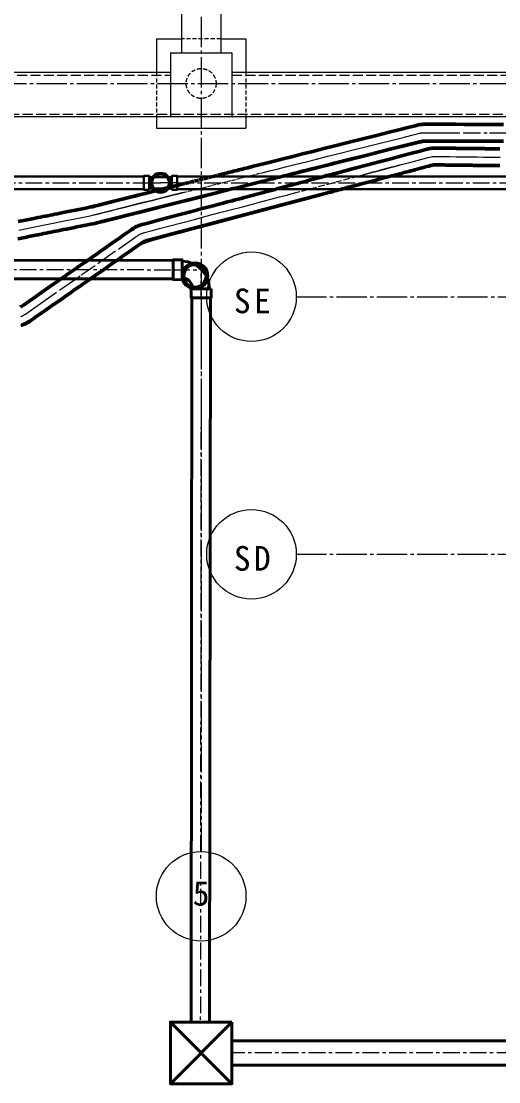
# Model space of a CAD drawing. Units: millimetres at full size. Extents: x -12803 to 120774, y -9413 to 101127.
# Drawn here: x 20602 to 24869, y 5130 to 14603 of the extents above; entities that cross this region are included whole.
import ezdxf
from ezdxf.enums import TextEntityAlignment as Align

# ---------------------------------------------------------------- set-up
doc = ezdxf.new("R2010")
doc.units = ezdxf.units.MM
doc.header["$LTSCALE"] = 30
for name, pattern in [('CHAIN1', [8, 5, -1, 1, -1]), ('CHAIN2', [12, 9, -1, 1, -1]), ('DASHED1', [1.8, 1.2, -0.6]), ('DASHED3', [4, 3, -1])]:
    doc.linetypes.add(name, pattern=pattern)
for name, color, linetype, lineweight in [('0-1_1-2', 7, 'Continuous', 15), ('0-9_1-1', 7, 'CHAIN2', 15), ('0-F_1-16', 7, 'Continuous', 15), ('9-B_ダクト－ＥＡ・丸ダクト：排気', 134, 'Continuous', 50), ('9-C_配管－排水１：塩ビ製小口径マス（ＶＰ）', 2, 'Continuous', 30), ('9-D_無題14', 5, 'Continuous', 40)]:
    doc.layers.add(name, color=color, linetype=linetype, lineweight=lineweight)
doc.styles.add('ＭＳ ゴシック', font='')
doc.styles.get('ＭＳ ゴシック').set_extended_font_data('MS Gothic')

msp = doc.modelspace()

# ---------------------------------------------------------------- linework, layer by layer
at = {"layer": '0-1_1-2'}
for p, q in [((22035, 18321.26), (22035, 14321.26)), ((22385, 18321.26), (22385, 14321.26)), ((21810, 14446.26), (21810, 14146.26)), ((21810, 14446.26), (22035, 14446.26)), ((22385, 14446.26), (22610, 14446.26)), ((22610, 14446.26), (22610, 14146.26)), ((21935, 14321.26), (22485, 14321.26)), ((21935, 14321.26), (21935, 13751.26)), ((22485, 14321.26), (22485, 13751.26)), ((21810, 13751.26), (21810, 13646.26)), ((22610, 13751.26), (22610, 13646.26)), ((21810, 13646.26), (22610, 13646.26))]:
    msp.add_line(p, q, dxfattribs=at)
at = {"layer": '0-1_1-2', "linetype": 'DASHED1'}
for p, q in [((22385, 14446.26), (22035, 14446.26)), ((21810, 14146.26), (21810, 13751.26)), ((22610, 14146.26), (22610, 13751.26))]:
    msp.add_line(p, q, dxfattribs=at)
at = {"layer": '0-1_1-2'}
msp.add_lwpolyline([(-2085, 26941.26), (-2085, 13751.26), (35105, 13751.26)], dxfattribs=at)
at = {"layer": '0-1_1-2', "linetype": 'DASHED3'}
msp.add_lwpolyline([(-2065, 26921.26), (-2065, 13771.26), (35085, 13771.26)], dxfattribs=at)
at = {"layer": '0-1_1-2', "linetype": 'DASHED1'}
msp.add_circle((22210, 14046.26), 133.7, dxfattribs=at)
at = {"layer": '0-9_1-1'}
for p, q in [((22210, 31201.26), (22210, 7187.12)), ((-5540, 14046.26), (39710, 14046.26)), ((23060, 12141.26), (39710, 12141.26)), ((23060, 9841.26), (39710, 9841.26))]:
    msp.add_line(p, q, dxfattribs=at)
at = {"layer": '0-9_1-1', "linetype": 'Continuous'}
for centre in [(22660, 12141.26), (22660, 9841.26), (22210, 6787.12)]:
    msp.add_circle(centre, 400, dxfattribs=at)
at = {"layer": '0-F_1-16'}
for p, q in [((16485, 14146.26), (21935, 14146.26)), ((22485, 14146.26), (27935, 14146.26))]:
    msp.add_line(p, q, dxfattribs=at)
at = {"layer": '0-F_1-16', "linetype": 'DASHED3'}
for p, q in [((16485, 14121.26), (21935, 14121.26)), ((22485, 14121.26), (27935, 14121.26))]:
    msp.add_line(p, q, dxfattribs=at)
at = {"layer": '9-B_ダクト－ＥＡ・丸ダクト：排気'}
for points in [[(22435.23, 13246.21), (22451.18, 13250.21), (22467.12, 13254.21), (22483.08, 13258.22), (22499.05, 13262.22), (22515.04, 13266.23), (22531.05, 13270.25), (22547.1, 13274.27), (22563.17, 13278.31), (22579.28, 13282.35), (22595.4, 13286.39), (22611.52, 13290.43), (22627.6, 13294.47), (22643.62, 13298.49), (22659.57, 13302.49), (22675.4, 13306.46), (22691.11, 13310.4), (22777.62, 13332.1), (22861.27, 13353.08), (22944.07, 13373.86), (23028.05, 13394.92), (23115.22, 13416.79), (23207.6, 13439.96), (23307.21, 13464.95), (23416.06, 13492.25), (23533.64, 13521.73), (23656.01, 13552.42), (23776.94, 13582.75), (23890.16, 13611.15), (23989.44, 13636.05), (24068.5, 13655.88), (24121.11, 13669.09), (24141.01, 13674.09), (24141.01, 13674.09), (24141.01, 13674.09), (24141.01, 13674.09), (24141.02, 13674.09), (24141.02, 13674.09), (24141.02, 13674.09), (24141.02, 13674.09)], [(24141.02, 13674.09), (24141.02, 13674.09), (24141.04, 13674.1), (24141.04, 13674.1), (24141.03, 13674.1), (24141.09, 13674.11), (24142.13, 13674.36), (24144.08, 13674.83), (24146.51, 13675.4), (24148.99, 13675.97), (24150.2, 13676.23), (24151.31, 13676.47), (24152.35, 13676.69), (24153.33, 13676.89), (24154.27, 13677.07), (24155.19, 13677.25), (24156.1, 13677.42), (24157.03, 13677.59), (24157.98, 13677.76), (24158.96, 13677.94), (24159.96, 13678.11), (24160.97, 13678.29), (24162, 13678.46), (24163.04, 13678.63), (24164.07, 13678.8), (24165.11, 13678.96), (24166.14, 13679.12), (24167.16, 13679.27), (24168.18, 13679.42), (24169.2, 13679.56), (24170.21, 13679.7), (24171.22, 13679.83), (24172.23, 13679.96), (24173.23, 13680.09), (24174.24, 13680.21), (24175.25, 13680.33), (24176.26, 13680.44), (24177.28, 13680.55), (24178.3, 13680.66), (24179.32, 13680.77)], [(24179.32, 13680.77), (24180.35, 13680.86), (24181.39, 13680.96), (24182.43, 13681.05), (24183.48, 13681.14), (24184.53, 13681.22), (24185.57, 13681.3), (24186.59, 13681.38), (24187.61, 13681.45), (24188.6, 13681.52), (24189.56, 13681.58), (24190.5, 13681.64), (24191.43, 13681.7), (24192.37, 13681.75), (24193.32, 13681.79), (24194.32, 13681.84), (24195.38, 13681.88), (24196.52, 13681.91), (24197.75, 13681.95), (24199.78, 13681.99), (24201.84, 13682.02), (24203.69, 13682.04), (24205.12, 13682.05), (24205.88, 13682.06), (24205.94, 13682.06), (24205.93, 13682.06), (24205.95, 13682.06), (24205.95, 13682.06), (24205.95, 13682.06), (24205.95, 13682.06), (24205.95, 13682.06), (24205.95, 13682.06), (24205.95, 13682.06), (24205.95, 13682.06), (24205.95, 13682.06), (24217.52, 13682.03), (24248.15, 13681.97), (24294.23, 13681.89), (24352.16, 13681.79), (24418.35, 13681.68)], [(24418.35, 13681.68), (24489.19, 13681.56), (24561.09, 13681.44), (24630.45, 13681.32), (24695, 13681.21), (24754.28, 13681.11), (24809.29, 13681.02), (24861.02, 13680.93), (24910.45, 13680.84)], [(24197.73, 13531.79), (24198.16, 13531.82), (24198.58, 13531.85), (24145.3, 13520.49), (24030.59, 13491.7), (23862.05, 13449.44), (23670.41, 13401.38), (23486.37, 13355.23), (23334.74, 13317.2), (23196.36, 13282.49), (23051.75, 13246.21), (23198.39, 13283), (23338.71, 13318.2), (23493.71, 13357.07), (23681.47, 13404.16), (23875.25, 13452.75), (24043, 13494.81), (24152.64, 13522.33), (24205.69, 13532.06), (24205.69, 13532.06), (24205.69, 13532.06), (24205.69, 13532.06), (24205.69, 13532.06), (24205.69, 13532.06), (24205.69, 13532.05), (24205.69, 13532.05), (24205.69, 13532.05), (24218.25, 13532.02), (24249.46, 13531.96), (24295.78, 13531.87), (24353.67, 13531.78), (24419.6, 13531.67), (24490.02, 13531.55), (24561.39, 13531.44), (24630.19, 13531.32), (24695.01, 13531.22), (24754.44, 13531.12), (24809.49, 13531.02), (24861.19, 13530.93), (24910.54, 13530.84)], [(23051.75, 13246.21), (23077.24, 13252.61), (23102.7, 13259), (23128.07, 13265.36), (23153.31, 13271.69), (23178.38, 13277.98), (23203.24, 13284.22), (23227.85, 13290.39), (23252.15, 13296.48), (23276.16, 13302.51), (23300.04, 13308.5), (23324, 13314.51), (23348.27, 13320.6), (23373.04, 13326.81), (23398.54, 13333.21), (23424.97, 13339.84), (23452.56, 13346.75), (23562.34, 13374.28), (23682.19, 13404.34), (23804.33, 13434.96), (23921, 13464.22), (24024.43, 13490.16), (24106.83, 13510.83), (24160.45, 13524.29), (24177.51, 13528.6), (24177.51, 13528.6), (24177.51, 13528.6), (24177.51, 13528.6), (24177.51, 13528.6), (24177.51, 13528.6), (24177.51, 13528.6), (24177.51, 13528.6), (24177.51, 13528.6), (24177.64, 13528.63), (24177.9, 13528.7), (24178.28, 13528.79), (24178.75, 13528.9), (24179.28, 13529.02), (24179.84, 13529.16), (24180.41, 13529.29)], [(23421.23, 13246.21), (23432.11, 13249.09), (23442.99, 13251.97), (23453.85, 13254.84), (23464.68, 13257.7), (23475.47, 13260.56), (23486.21, 13263.4), (23496.89, 13266.22), (23507.5, 13269.02), (23518.03, 13271.81), (23528.54, 13274.59), (23539.07, 13277.37), (23549.67, 13280.18), (23560.39, 13283.01), (23571.28, 13285.89), (23582.39, 13288.83), (23593.77, 13291.83), (23686.62, 13316.38), (23789.89, 13343.68), (23896.48, 13371.86), (23999.33, 13399.05), (24091.35, 13423.38), (24165.47, 13442.98), (24214.6, 13455.97), (24231.68, 13460.5), (24231.68, 13460.5), (24231.68, 13460.5), (24231.68, 13460.5), (24231.68, 13460.5), (24231.68, 13460.5), (24231.68, 13460.5), (24231.68, 13460.5), (24231.68, 13460.5), (24231.94, 13460.57), (24232.58, 13460.73), (24233.53, 13460.97), (24234.71, 13461.26), (24236.06, 13461.59), (24237.49, 13461.95), (24238.95, 13462.3)], [(24180.41, 13529.29), (24180.97, 13529.41), (24181.49, 13529.53), (24181.97, 13529.63), (24182.42, 13529.73), (24182.84, 13529.81), (24183.25, 13529.89), (24183.66, 13529.97), (24184.05, 13530.05), (24184.46, 13530.12), (24184.87, 13530.19), (24185.3, 13530.27), (24185.73, 13530.35), (24186.17, 13530.42), (24186.62, 13530.5), (24187.07, 13530.57), (24187.52, 13530.65), (24187.97, 13530.72), (24188.41, 13530.78), (24188.86, 13530.85), (24189.3, 13530.91), (24189.74, 13530.98), (24190.18, 13531.04), (24190.62, 13531.09), (24191.06, 13531.15), (24191.49, 13531.2), (24191.93, 13531.26), (24192.37, 13531.31), (24192.81, 13531.36), (24193.25, 13531.41), (24193.69, 13531.45), (24194.13, 13531.5), (24194.58, 13531.54), (24195.03, 13531.58), (24195.48, 13531.62), (24195.94, 13531.66), (24196.39, 13531.7), (24196.84, 13531.73), (24197.29, 13531.76), (24197.73, 13531.79)], [(24238.95, 13462.3), (24240.37, 13462.64), (24241.68, 13462.94), (24242.89, 13463.22), (24244.02, 13463.47), (24245.09, 13463.69), (24246.11, 13463.9), (24247.11, 13464.1), (24248.11, 13464.29), (24249.12, 13464.49), (24250.16, 13464.68), (24251.22, 13464.88), (24252.31, 13465.07), (24253.42, 13465.27), (24254.54, 13465.47), (24255.67, 13465.66), (24256.8, 13465.85), (24257.93, 13466.03), (24259.05, 13466.21), (24260.17, 13466.38), (24261.28, 13466.55), (24262.39, 13466.71), (24263.49, 13466.86), (24264.6, 13467.01), (24265.7, 13467.15), (24266.8, 13467.29), (24267.9, 13467.42), (24269, 13467.55), (24270.1, 13467.68), (24271.21, 13467.8), (24272.32, 13467.92), (24273.44, 13468.03), (24274.57, 13468.14), (24275.7, 13468.24), (24276.84, 13468.34), (24277.98, 13468.43), (24279.12, 13468.52), (24280.26, 13468.6), (24281.38, 13468.68), (24282.48, 13468.75)], [(24282.48, 13468.75), (24283.57, 13468.82), (24284.62, 13468.89), (24285.65, 13468.95), (24286.66, 13469.01), (24287.68, 13469.06), (24288.72, 13469.11), (24289.82, 13469.15), (24290.97, 13469.18), (24292.21, 13469.21), (24293.56, 13469.24), (24295.01, 13469.26), (24296.52, 13469.27), (24298, 13469.28), (24299.38, 13469.28), (24300.6, 13469.28), (24301.58, 13469.29), (24302.23, 13469.28), (24302.51, 13469.28), (24302.51, 13469.28), (24302.51, 13469.28), (24302.51, 13469.28), (24302.51, 13469.28), (24302.51, 13469.28), (24302.51, 13469.28), (24302.51, 13469.28), (24302.51, 13469.28), (24304.71, 13469.26), (24311.3, 13469.18), (24321.45, 13469.06), (24334.34, 13468.91), (24349.14, 13468.74), (24365.03, 13468.55), (24381.17, 13468.37), (24396.75, 13468.18), (24411.07, 13468.02), (24424.23, 13467.86), (24436.44, 13467.72), (24447.92, 13467.59), (24458.9, 13467.46)], [(24458.9, 13467.46), (24469.59, 13467.33), (24480.22, 13467.21), (24491, 13467.08), (24502.1, 13466.95), (24513.51, 13466.82), (24525.17, 13466.68), (24537.03, 13466.55), (24549.03, 13466.41), (24561.1, 13466.27), (24573.19, 13466.12), (24585.24, 13465.98), (24597.2, 13465.84), (24609.08, 13465.71), (24620.89, 13465.57), (24632.65, 13465.43), (24644.37, 13465.29), (24656.08, 13465.16), (24667.77, 13465.02), (24679.48, 13464.88), (24691.21, 13464.75), (24702.97, 13464.61), (24714.74, 13464.47), (24726.53, 13464.33), (24738.32, 13464.2), (24750.12, 13464.06), (24761.93, 13463.92), (24773.73, 13463.78), (24785.52, 13463.65), (24797.31, 13463.51), (24809.09, 13463.37), (24820.87, 13463.23), (24832.65, 13463.1), (24844.42, 13462.96), (24856.19, 13462.82), (24867.97, 13462.68), (24879.75, 13462.55)], [(24008.04, 13246.21), (24022.03, 13249.91), (24036.25, 13253.67), (24050.92, 13257.55), (24066.27, 13261.61), (24082.53, 13265.91), (24099.93, 13270.51), (24118.68, 13275.47), (24139.03, 13280.85), (24161.02, 13286.66), (24183.69, 13292.65), (24205.9, 13298.52), (24226.51, 13303.97), (24244.36, 13308.69), (24258.33, 13312.38), (24267.26, 13314.75), (24270.02, 13315.48), (24270.02, 13315.48), (24270.02, 13315.48), (24270.16, 13315.52), (24270.45, 13315.59), (24270.87, 13315.7), (24271.37, 13315.82), (24271.95, 13315.97), (24272.56, 13316.12), (24273.18, 13316.27), (24273.79, 13316.41), (24274.35, 13316.54), (24274.88, 13316.66), (24275.37, 13316.77), (24275.83, 13316.87), (24276.28, 13316.96), (24276.71, 13317.04), (24277.15, 13317.13), (24277.59, 13317.21), (24278.04, 13317.3), (24278.5, 13317.38), (24278.98, 13317.47), (24279.46, 13317.55), (24279.94, 13317.64)], [(24279.94, 13317.64), (24280.43, 13317.72), (24280.93, 13317.81), (24281.41, 13317.88), (24281.9, 13317.96), (24282.39, 13318.04), (24282.87, 13318.11), (24283.35, 13318.18), (24283.83, 13318.24), (24284.31, 13318.31), (24284.78, 13318.37), (24285.26, 13318.43), (24285.74, 13318.49), (24286.21, 13318.54), (24286.69, 13318.6), (24287.17, 13318.65), (24287.66, 13318.7), (24288.14, 13318.75), (24288.63, 13318.8), (24289.12, 13318.84), (24289.61, 13318.88), (24290.11, 13318.92), (24290.61, 13318.96), (24291.1, 13319), (24291.59, 13319.03), (24292.07, 13319.06), (24292.54, 13319.09), (24293, 13319.12), (24293.44, 13319.15), (24293.89, 13319.17), (24294.33, 13319.2), (24294.78, 13319.22), (24295.26, 13319.23), (24295.76, 13319.25), (24296.3, 13319.26), (24296.88, 13319.27), (24297.5, 13319.28), (24298.14, 13319.29), (24298.78, 13319.29), (24299.37, 13319.29)], [(24299.37, 13319.29), (24299.9, 13319.29), (24300.32, 13319.29), (24300.62, 13319.29), (24300.76, 13319.29), (24300.76, 13319.29), (24300.76, 13319.29), (24300.76, 13319.29), (24300.76, 13319.29), (24300.76, 13319.29), (24300.76, 13319.29), (24300.76, 13319.29), (24300.76, 13319.29), (24302.76, 13319.27), (24309.23, 13319.19), (24319.34, 13319.07), (24332.26, 13318.92), (24347.12, 13318.75), (24363.1, 13318.56), (24379.34, 13318.38), (24395, 13318.19), (24409.38, 13318.03), (24422.56, 13317.87), (24434.78, 13317.73), (24446.26, 13317.6), (24457.22, 13317.47), (24467.89, 13317.34), (24478.49, 13317.22), (24489.24, 13317.09), (24500.33, 13316.96), (24511.73, 13316.83), (24523.4, 13316.7), (24535.26, 13316.56), (24547.26, 13316.42), (24559.34, 13316.28), (24571.43, 13316.13), (24583.49, 13315.99), (24595.46, 13315.85), (24607.34, 13315.72), (24619.15, 13315.58)], [(24619.15, 13315.58), (24630.91, 13315.44), (24642.63, 13315.3), (24654.33, 13315.17), (24666.03, 13315.03), (24677.73, 13314.89), (24689.46, 13314.76), (24701.22, 13314.62), (24712.99, 13314.48), (24724.77, 13314.34), (24736.57, 13314.21), (24748.37, 13314.07), (24760.18, 13313.93), (24771.98, 13313.79), (24783.77, 13313.66), (24795.56, 13313.52), (24807.34, 13313.38), (24819.12, 13313.24), (24830.9, 13313.11), (24842.67, 13312.97), (24854.45, 13312.83), (24866.22, 13312.69), (24878, 13312.56)], [(21746.81, 13073.53), (21748.23, 13073.89), (21749.65, 13074.24), (21751.06, 13074.6), (21752.48, 13074.95), (21753.89, 13075.31), (21755.31, 13075.66), (21756.73, 13076.02), (21758.14, 13076.37), (21759.56, 13076.73), (21760.98, 13077.08), (21762.39, 13077.44), (21763.81, 13077.79), (21765.23, 13078.15), (21766.64, 13078.5), (21768.06, 13078.86), (21769.47, 13079.21)], [(21236.55, 12945.64), (21236.49, 12945.63), (21236.41, 12945.61), (21236.31, 12945.59), (21236.17, 12945.56), (21236.02, 12945.53), (21236.05, 12945.54), (21237.25, 12945.78), (21237.33, 12945.8), (21237.41, 12945.82), (21237.49, 12945.84), (21237.58, 12945.85), (21237.66, 12945.87), (21237.74, 12945.89), (21237.83, 12945.91), (21237.91, 12945.93), (21238, 12945.95), (21238.08, 12945.96), (21238.16, 12945.98), (21238.25, 12946), (21238.33, 12946.02), (21238.41, 12946.04), (21238.49, 12946.06), (21238.57, 12946.08), (21256.53, 12950.56), (21313.78, 12964.92), (21394.44, 12985.15), (21479.47, 13006.47), (21553.35, 13025), (21615.8, 13040.66), (21670.62, 13054.42), (21721.64, 13067.21), (21672.51, 13054.89), (21619.98, 13041.71), (21560.62, 13026.82), (21491.02, 13009.37), (21410.06, 12989.06), (21329.96, 12968.98), (21267.77, 12953.38), (21240.56, 12946.54)], [(21240.56, 12946.54), (21240.61, 12946.56), (21240.67, 12946.57), (21240.74, 12946.59), (21240.82, 12946.61), (21240.91, 12946.63), (21241, 12946.66), (21241.11, 12946.68), (21241.22, 12946.71), (21241.22, 12946.71), (21241.22, 12946.71), (21241.22, 12946.71), (21241.22, 12946.71), (21241.22, 12946.71), (21241.22, 12946.71), (21241.22, 12946.71), (21241.22, 12946.71), (21250.84, 12949.13), (21269.88, 12953.91), (21296.54, 12960.6), (21329.03, 12968.74), (21365.56, 12977.9), (21404.33, 12987.63), (21443.55, 12997.46), (21481.43, 13006.96), (21519.64, 13016.54), (21554.58, 13025.31), (21586.71, 13033.37), (21616.5, 13040.84), (21644.42, 13047.84), (21670.94, 13054.5), (21696.52, 13060.91), (21721.64, 13067.21)], [(21270.29, 12799.46), (21270.48, 12799.51), (21270.67, 12799.55), (21270.87, 12799.59), (21271.06, 12799.63), (21271.25, 12799.68), (21271.43, 12799.72), (21271.62, 12799.76), (21309.99, 12809.32), (21419.73, 12836.86), (21579.96, 12877.04), (21763.05, 12922.96), (21941.36, 12967.68), (22089.95, 13004.95), (22221.27, 13037.9), (22358.08, 13072.21), (22225.9, 13039.06), (22099.12, 13007.26), (21958.44, 12971.97), (21788.56, 12929.36), (21610.68, 12884.75), (21449.67, 12844.36), (21330.38, 12814.44), (21277.71, 12801.22), (21277.71, 12801.22), (21277.71, 12801.22), (21277.71, 12801.22), (21277.71, 12801.22), (21277.71, 12801.22), (21277.71, 12801.22), (21277.71, 12801.22), (21277.71, 12801.22), (21303.84, 12807.78), (21362.78, 12822.57), (21447.34, 12843.78), (21550.32, 12869.61), (21664.53, 12898.25), (21782.78, 12927.91), (21897.89, 12956.78), (22002.66, 12983.06)], [(21473.83, 12478.45), (21516.92, 12508.57), (21559.15, 12538.08), (21598.36, 12565.48), (21632.39, 12589.27), (21659.09, 12607.94), (21676.31, 12619.99), (21681.88, 12623.9), (21785.14, 12658.43), (22008.12, 12717.4), (22290.39, 12792.06), (22539.15, 12857.85), (22743.8, 12911.96), (22935.29, 12962.58), (23140.74, 13016.9), (23349.95, 13072.21), (23141.98, 13017.23), (22937.58, 12963.19), (22747.19, 12912.85), (22544.33, 12859.22), (22298.51, 12794.21), (22017.63, 12719.91), (21791.8, 12660.19), (21690.41, 12629.32), (21690.93, 12629.61), (21691.47, 12629.91), (21692.02, 12630.22), (21692.57, 12630.53), (21693.14, 12630.83), (21693.71, 12631.14), (21694.28, 12631.45), (21694.85, 12631.75), (21695.42, 12632.04), (21695.99, 12632.33), (21696.56, 12632.61), (21697.12, 12632.89), (21697.69, 12633.17), (21698.25, 12633.44), (21698.82, 12633.71), (21699.39, 12633.97)], [(21664.2, 12781.16), (21665.63, 12781.62), (21667.17, 12782.11), (21668.85, 12782.62), (21670.67, 12783.16), (21672.55, 12783.72), (21674.41, 12784.25), (21676.15, 12784.75), (21677.67, 12785.18), (21678.89, 12785.52), (21679.71, 12785.75), (21680.04, 12785.84), (21680.04, 12785.84), (21680.04, 12785.84), (21680.04, 12785.84), (21680.04, 12785.84), (21680.04, 12785.84), (21680.04, 12785.84), (21680.04, 12785.84), (21680.04, 12785.84), (21696.71, 12790.24), (21744.34, 12802.83), (21816.46, 12821.89), (21906.6, 12845.73), (22008.28, 12872.62), (22115.05, 12900.85), (22220.43, 12928.72), (22317.95, 12954.51), (22349.01, 12962.72), (22378.61, 12970.55), (22407, 12978.05), (22434.47, 12985.32), (22461.29, 12992.41), (22487.72, 12999.4), (22514.05, 13006.36), (22540.54, 13013.36), (22567.41, 13020.47), (22594.66, 13027.67), (22622.24, 13034.96), (22650.09, 13042.33)], [(21699.39, 12633.97), (21699.95, 12634.23), (21700.52, 12634.49), (21701.1, 12634.75), (21701.67, 12635), (21702.25, 12635.26), (21702.83, 12635.5), (21703.42, 12635.75), (21704.02, 12636), (21704.61, 12636.24), (21705.22, 12636.48), (21705.82, 12636.72), (21706.42, 12636.95), (21707.01, 12637.17), (21707.6, 12637.4), (21708.18, 12637.61), (21708.74, 12637.82), (21805.89, 12663.92), (22036.84, 12724.99), (22314.6, 12798.46), (22554.61, 12861.94), (22753.94, 12914.64), (22942.16, 12964.4), (23144.45, 13017.88), (23349.95, 13072.21), (23146.99, 13018.55), (22946.89, 12965.65), (22760.88, 12916.47), (22565.08, 12864.71), (22330.97, 12802.79), (22056.85, 12730.29), (21821.43, 12668.03), (21718.38, 12640.82), (21718.38, 12640.82), (21718.38, 12640.82), (21718.38, 12640.82), (21718.38, 12640.82), (21718.38, 12640.82), (21718.38, 12640.82), (21718.38, 12640.82)], [(21718.38, 12640.82), (21718.38, 12640.82), (21736.62, 12645.62), (21783.3, 12657.95), (21852.99, 12676.37), (21940.25, 12699.45), (22039.65, 12725.74), (22145.75, 12753.8), (22253.11, 12782.2), (22356.29, 12809.49), (22452.5, 12834.94), (22540.53, 12858.21), (22622.11, 12879.78), (22698.98, 12900.11), (22772.89, 12919.65), (22845.57, 12938.86), (22918.76, 12958.21), (22994.2, 12978.15), (23015.86, 12983.88), (23037.78, 12989.68), (23059.91, 12995.53), (23082.21, 13001.42), (23104.62, 13007.35), (23127.1, 13013.29), (23149.6, 13019.24), (23172.07, 13025.18), (23194.48, 13031.11), (23216.81, 13037.01), (23239.09, 13042.9), (23261.32, 13048.78), (23283.51, 13054.65), (23305.67, 13060.51), (23327.82, 13066.36), (23349.95, 13072.21)], [(22002.66, 12983.06), (22027.01, 12989.17), (22050.39, 12995.03), (22072.98, 13000.7), (22094.96, 13006.21), (22116.51, 13011.62), (22137.81, 13016.96), (22159.04, 13022.29), (22180.37, 13027.64), (22201.96, 13033.05), (22223.79, 13038.53), (22245.84, 13044.06), (22268.08, 13049.64), (22290.45, 13055.25), (22312.93, 13060.89), (22335.49, 13066.55), (22358.08, 13072.21)], [(22650.09, 13042.33), (22678.16, 13049.75), (22706.4, 13057.21), (22734.74, 13064.71), (22763.13, 13072.21)], [(20700.21, 12837.73), (20726.61, 12843.04), (20751.3, 12848.01), (20774.58, 12852.69), (20796.78, 12857.16), (20818.24, 12861.48), (20839.26, 12865.71), (20860.19, 12869.92), (20881.42, 12874.19), (20903.34, 12878.6), (20926.37, 12883.23), (20950.91, 12888.17), (20977.35, 12893.49), (21006.11, 12899.27), (21037.59, 12905.61), (21068.82, 12911.89), (21101.18, 12918.41), (21133.19, 12924.85), (21163.36, 12930.92), (21190.2, 12936.32), (21212.23, 12940.75), (21227.96, 12943.92), (21235.92, 12945.51), (21235.92, 12945.51), (21235.92, 12945.51), (21235.92, 12945.51), (21235.92, 12945.51), (21235.92, 12945.51), (21235.92, 12945.51), (21235.92, 12945.51), (21235.92, 12945.51), (21236.09, 12945.55), (21236.24, 12945.58), (21236.36, 12945.6), (21236.46, 12945.62), (21236.53, 12945.63), (21236.57, 12945.64), (21236.59, 12945.65), (21236.58, 12945.64), (21236.55, 12945.64)], [(20574.57, 12812.46), (20608.25, 12819.23), (20640.93, 12825.81), (20671.75, 12832.01), (20700.21, 12837.73)], [(21132.22, 12771.64), (21164.78, 12778.2), (21195.29, 12784.33), (21222.18, 12789.74), (21243.89, 12794.11), (21258.85, 12797.12), (21265.5, 12798.46), (21265.5, 12798.46), (21265.5, 12798.46), (21265.5, 12798.46), (21265.5, 12798.46), (21265.5, 12798.46), (21265.5, 12798.46), (21265.5, 12798.46), (21265.5, 12798.46), (21265.6, 12798.48), (21265.67, 12798.49), (21265.7, 12798.49), (21265.69, 12798.49), (21265.65, 12798.49), (21265.58, 12798.47), (21265.55, 12798.46), (21267.04, 12798.77), (21267.26, 12798.81), (21267.47, 12798.86), (21267.67, 12798.9), (21267.86, 12798.94), (21268.04, 12798.98), (21268.21, 12799.01), (21268.39, 12799.05), (21268.57, 12799.09), (21268.75, 12799.13), (21268.94, 12799.17), (21269.13, 12799.21), (21269.32, 12799.25), (21269.51, 12799.29), (21269.71, 12799.34), (21269.9, 12799.38), (21270.1, 12799.42), (21270.29, 12799.46)], [(20570.64, 12658.66), (20603.82, 12665.34), (20637.66, 12672.15), (20670.52, 12678.75), (20701.21, 12684.93), (20729.56, 12690.63), (20755.91, 12695.93), (20780.57, 12700.89), (20803.86, 12705.58), (20826.13, 12710.06), (20847.68, 12714.4), (20868.85, 12718.65), (20889.96, 12722.9), (20911.39, 12727.21), (20933.49, 12731.66), (20956.65, 12736.32), (20981.23, 12741.26), (21007.59, 12746.57), (21036.12, 12752.31), (21067.17, 12758.55), (21099.16, 12764.99), (21132.22, 12771.64)], [(21069.48, 12378.8), (21096.24, 12397.51), (21123.02, 12416.23), (21150.23, 12435.26), (21178.29, 12454.87), (21207.62, 12475.38), (21238.65, 12497.07), (21271.79, 12520.24), (21307.47, 12545.17), (21346.1, 12572.18), (21387.44, 12601.08), (21430.04, 12630.86), (21471.83, 12660.07), (21510.73, 12687.26), (21544.67, 12710.98), (21571.57, 12729.79), (21589.35, 12742.23), (21595.95, 12746.84), (21595.95, 12746.84), (21595.95, 12746.84), (21595.95, 12746.84), (21595.95, 12746.84), (21595.95, 12746.84), (21595.95, 12746.84), (21595.95, 12746.84), (21595.95, 12746.84), (21595.94, 12746.84), (21596.22, 12747.03), (21597.07, 12747.61), (21598.38, 12748.49), (21600.02, 12749.59), (21601.86, 12750.82), (21603.77, 12752.08), (21605.64, 12753.3), (21607.11, 12754.25), (21608.48, 12755.11), (21609.76, 12755.91), (21610.97, 12756.64), (21612.14, 12757.34), (21613.29, 12758.01)], [(21613.29, 12758.01), (21614.43, 12758.67), (21615.59, 12759.33), (21616.79, 12760), (21618.02, 12760.69), (21619.28, 12761.39), (21620.56, 12762.1), (21621.86, 12762.81), (21623.17, 12763.52), (21624.49, 12764.22), (21625.81, 12764.91), (21627.12, 12765.59), (21628.44, 12766.26), (21629.74, 12766.91), (21631.05, 12767.56), (21632.35, 12768.19), (21633.66, 12768.82), (21634.96, 12769.44), (21636.27, 12770.05), (21637.58, 12770.65), (21638.9, 12771.25), (21640.22, 12771.84), (21641.55, 12772.43), (21642.88, 12773.01), (21644.23, 12773.58), (21645.58, 12774.15), (21646.95, 12774.72), (21648.33, 12775.28), (21649.72, 12775.83), (21651.11, 12776.37), (21652.49, 12776.91), (21653.86, 12777.43), (21655.2, 12777.94), (21656.53, 12778.43), (21657.82, 12778.91), (21659.07, 12779.37), (21660.31, 12779.82), (21661.56, 12780.26), (21662.85, 12780.7), (21664.2, 12781.16)], [(20674.17, 11919.73), (20676.49, 11921.25), (20678.61, 11922.65), (20680.39, 11923.84), (20681.7, 11924.71), (20682.4, 11925.19), (20682.48, 11925.24), (20682.48, 11925.24), (20682.48, 11925.24), (20682.48, 11925.24), (20682.48, 11925.24), (20682.48, 11925.24), (20682.48, 11925.24), (20682.48, 11925.24), (20682.48, 11925.24), (20688.99, 11929.8), (20706.72, 11942.2), (20733.59, 11960.99), (20767.53, 11984.71), (20806.46, 12011.92), (20848.29, 12041.16), (20890.94, 12070.97), (20932.33, 12099.91), (20970.95, 12126.9), (21006.62, 12151.83), (21039.76, 12175), (21070.79, 12196.7), (21100.13, 12217.21), (21128.2, 12236.83), (21155.41, 12255.86), (21182.19, 12274.57), (21208.94, 12293.28), (21236.11, 12312.27), (21264.12, 12331.86), (21293.42, 12352.34), (21324.42, 12374.01), (21357.57, 12397.19), (21393.3, 12422.16), (21432.04, 12449.24), (21473.83, 12478.45)], [(20596.54, 12048.18), (20603.37, 12052.98), (20621.3, 12065.52), (20648.27, 12084.37), (20682.2, 12108.09), (20721.04, 12135.24), (20762.72, 12164.37), (20805.2, 12194.05), (20846.39, 12222.85), (20885.08, 12249.89), (20920.79, 12274.85), (20953.93, 12298.02), (20984.94, 12319.7), (21014.25, 12340.19), (21042.29, 12359.79), (21069.48, 12378.8)], [(20601.63, 11887.14), (20603.49, 11887.67)], [(20603.49, 11887.67), (20605.37, 11888.21), (20607.27, 11888.78), (20609.18, 11889.35), (20611.09, 11889.95), (20612.99, 11890.55), (20614.87, 11891.17), (20616.74, 11891.8), (20618.59, 11892.44), (20620.43, 11893.1), (20622.25, 11893.77), (20624.07, 11894.44), (20625.88, 11895.13), (20627.68, 11895.84), (20629.47, 11896.55), (20631.27, 11897.28), (20633.06, 11898.02), (20634.85, 11898.77), (20636.64, 11899.55), (20638.43, 11900.34), (20640.23, 11901.15), (20642.03, 11901.98), (20643.83, 11902.83), (20645.63, 11903.69), (20647.42, 11904.57), (20649.19, 11905.46), (20650.94, 11906.34), (20652.66, 11907.22), (20654.34, 11908.09), (20655.97, 11908.94), (20657.55, 11909.77), (20659.1, 11910.61), (20660.65, 11911.46), (20662.24, 11912.35), (20663.89, 11913.3), (20665.62, 11914.33), (20667.47, 11915.45), (20669.46, 11916.7), (20671.78, 11918.18), (20674.17, 11919.73)]]:
    msp.add_lwpolyline(points, dxfattribs=at)
at = {"layer": '9-B_ダクト－ＥＡ・丸ダクト：排気', "color": 7, "linetype": 'CHAIN1', "lineweight": 15}
for points in [[(22743.49, 13246.21), (22819.5, 13265.28), (22896.7, 13284.65), (22976.28, 13304.61), (23059.42, 13325.46), (23147.31, 13347.51), (23241.14, 13371.05), (23342.1, 13396.37), (23451.38, 13423.78), (23568.79, 13453.23), (23689.76, 13483.58), (23808.38, 13513.33), (23918.74, 13541.02), (24014.92, 13565.14), (24091.01, 13584.23), (24141.1, 13596.79), (24159.26, 13601.35), (24159.26, 13601.35), (24159.26, 13601.35), (24159.26, 13601.35), (24159.26, 13601.35), (24159.26, 13601.35), (24159.26, 13601.35), (24159.26, 13601.35), (24159.59, 13601.43), (24160.91, 13601.74), (24163.12, 13602.25), (24166.06, 13602.88), (24169.61, 13603.6), (24173.6, 13604.33), (24177.9, 13605.03), (24182.36, 13605.65), (24187.19, 13606.16), (24191.84, 13606.53), (24196.13, 13606.78), (24199.86, 13606.94), (24202.84, 13607.02), (24204.88, 13607.05), (24205.79, 13607.06), (24205.82, 13607.06)], [(24205.82, 13607.06), (24205.82, 13607.06), (24205.82, 13607.06), (24205.82, 13607.06), (24205.82, 13607.06), (24205.82, 13607.06), (24205.82, 13607.06), (24205.82, 13607.06), (24205.82, 13607.06), (24249.85, 13606.98), (24371.01, 13606.77), (24554.77, 13606.45), (24786.6, 13606.05), (25051.95, 13605.59)], [(23714.63, 13246.21), (23775.45, 13262.29), (23840.38, 13279.46), (23913.57, 13298.81), (23999.1, 13321.43), (24094.42, 13346.63), (24181.2, 13369.57), (24238.81, 13384.81), (24276.03, 13392.86), (24280.84, 13393.38), (24285.5, 13393.75), (24289.87, 13394.01), (24293.78, 13394.17), (24297.07, 13394.26), (24299.58, 13394.29), (24301.15, 13394.29), (24301.63, 13394.29), (24301.63, 13394.29), (24301.63, 13394.29), (24301.63, 13394.29), (24301.63, 13394.29), (24301.63, 13394.29), (24301.63, 13394.29), (24311.4, 13394.18), (24338.3, 13393.86), (24379.09, 13393.38), (24430.56, 13392.78), (24489.47, 13392.1), (24552.6, 13391.36), (24616.72, 13390.61), (24678.61, 13389.89), (24735.78, 13389.22), (24788.35, 13388.61), (24837.17, 13388.04), (24883.13, 13387.5)], [(20582.41, 12737.53), (20710.35, 12763.27), (20856.79, 12792.73), (21002.89, 12822.13), (21129.8, 12847.66), (21218.69, 12865.54), (21250.71, 12871.98), (21250.71, 12871.98), (21250.71, 12871.98), (21250.71, 12871.98), (21250.71, 12871.98), (21250.71, 12871.98), (21250.71, 12871.98), (21250.71, 12871.98), (21250.71, 12871.98), (21290.12, 12881.65), (21383.64, 12905.11), (21512.51, 12937.43), (21648.59, 12971.57), (21768.61, 13001.67), (21871.73, 13027.54), (21963.59, 13050.58), (22049.82, 13072.21), (21964.59, 13050.83), (21873.91, 13028.09)], [(21873.91, 13028.09), (21772.34, 13002.61), (21654.46, 12973.04), (21520.27, 12939.38), (21391.57, 12907.1), (21295.57, 12883.02), (21259.46, 12873.96), (21259.46, 12873.96), (21259.46, 12873.96), (21259.46, 12873.96), (21259.46, 12873.96), (21259.46, 12873.96), (21259.46, 12873.96), (21259.46, 12873.96), (21259.46, 12873.96), (21268.34, 12876.19), (21295.6, 12883.02), (21337.84, 12893.62), (21391.66, 12907.12), (21453.66, 12922.67), (21520.42, 12939.42), (21588.55, 12956.51), (21654.64, 12973.09), (21715.93, 12988.46), (21772.47, 13002.64), (21824.92, 13015.8), (21873.98, 13028.1), (21920.32, 13039.73), (21964.62, 13050.84), (22007.56, 13061.61), (22049.82, 13072.21)], [(21699.21, 12713.34), (21699.21, 12713.34), (21699.21, 12713.34), (21716.5, 12717.91), (21764.45, 12730.58), (21837.37, 12749.86), (21929.58, 12774.25), (22035.42, 12802.23), (22149.2, 12832.31), (22265.24, 12862.99), (22377.88, 12892.78), (22482.6, 12920.47), (22579.38, 12946.05), (22669.32, 12969.83), (22753.59, 12992.11), (22833.31, 13013.19), (22909.61, 13033.37), (22983.65, 13052.94), (23056.54, 13072.21)], [(20632.44, 11982.13), (20636.2, 11984.52), (20638.63, 11986.11), (20639.51, 11986.71), (20639.51, 11986.71), (20639.51, 11986.71), (20639.51, 11986.71), (20639.51, 11986.71), (20639.51, 11986.71), (20639.51, 11986.71), (20682.53, 12016.79), (20795.76, 12095.94), (20955.78, 12207.81), (21139.2, 12336.04), (21322.63, 12464.26), (21482.66, 12576.13), (21595.88, 12655.29), (21638.91, 12685.37), (21638.91, 12685.37), (21638.91, 12685.37), (21638.91, 12685.37), (21638.91, 12685.37), (21638.91, 12685.37), (21638.91, 12685.37), (21639.58, 12685.82), (21641.37, 12687.03), (21644.16, 12688.84), (21647.79, 12691.11), (21652.12, 12693.71), (21657, 12696.48), (21662.28, 12699.3), (21667.83, 12702.01), (21673.56, 12704.52), (21679.19, 12706.77), (21684.52, 12708.71), (21689.33, 12710.35), (21693.42, 12711.65), (21696.57, 12712.59), (21698.57, 12713.16), (21699.21, 12713.34)], [(20600.22, 11965.63), (20607.8, 11968.85), (20615, 11972.32), (20621.64, 11975.83), (20627.52, 11979.17), (20632.44, 11982.13)]]:
    msp.add_lwpolyline(points, dxfattribs=at)
msp.add_lwpolyline([(23714.63, 13246.21), (23743.43, 13253.83), (23772.67, 13261.56), (23802.82, 13269.53), (23834.31, 13277.86), (23867.6, 13286.66), (23903.13, 13296.05), (23941.36, 13306.16), (23982.74, 13317.1), (23941.36, 13306.16), (23903.13, 13296.05), (23867.59, 13286.66), (23834.31, 13277.86), (23802.82, 13269.53), (23772.67, 13261.56), (23743.43, 13253.83)], close=True, dxfattribs=at)
at = {"layer": '9-B_ダクト－ＥＡ・丸ダクト：排気', "linetype": 'DASHED1'}
for points in [[(22023.06, 13142.83), (22024.94, 13143.3), (22026.81, 13143.77), (22068.33, 13154.18), (22109.85, 13164.6), (22151.37, 13175.01), (22192.89, 13185.42), (22234.41, 13195.84), (22275.93, 13206.25), (22317.44, 13216.67), (22358.96, 13227.08), (22363.73, 13228.28), (22368.5, 13229.47), (22373.26, 13230.67), (22378.03, 13231.87), (22382.8, 13233.06), (22387.56, 13234.26), (22392.33, 13235.45), (22397.1, 13236.65), (22401.86, 13237.84), (22406.63, 13239.04), (22411.4, 13240.24), (22416.17, 13241.43), (22420.93, 13242.63), (22425.7, 13243.82), (22430.47, 13245.02), (22435.23, 13246.21)], [(22358.08, 13072.21), (22381.18, 13078.01), (22404.27, 13083.8), (22427.37, 13089.59), (22450.46, 13095.39), (22473.56, 13101.18), (22496.65, 13106.97), (22519.75, 13112.77), (22542.84, 13118.56), (22565.94, 13124.35), (22589.04, 13130.15), (22612.13, 13135.94), (22635.23, 13141.73), (22658.32, 13147.53), (22681.42, 13153.32), (22704.51, 13159.11), (22727.61, 13164.91), (22747.87, 13169.99), (22768.13, 13175.07), (22788.38, 13180.15), (22808.64, 13185.23), (22828.9, 13190.32), (22849.16, 13195.4), (22869.42, 13200.48), (22889.68, 13205.56), (22909.94, 13210.64), (22930.19, 13215.72), (22950.45, 13220.81), (22970.71, 13225.89), (22990.97, 13230.97), (23011.23, 13236.05), (23031.49, 13241.13), (23051.75, 13246.21)], [(22763.13, 13072.21), (22775.18, 13075.4), (22787.22, 13078.58), (22799.27, 13081.77), (22811.31, 13084.95), (22823.36, 13088.14), (22835.4, 13091.32), (22847.45, 13094.51), (22859.49, 13097.69), (22871.54, 13100.88), (22883.59, 13104.06), (22895.63, 13107.25), (22907.68, 13110.43), (22919.72, 13113.62), (22931.77, 13116.8), (22943.81, 13119.99), (22955.86, 13123.17), (22984.94, 13130.86), (23014.03, 13138.55), (23043.11, 13146.24), (23072.2, 13153.93), (23101.28, 13161.62), (23130.37, 13169.31), (23159.46, 13177), (23188.54, 13184.69), (23217.63, 13192.38), (23246.71, 13200.07), (23275.8, 13207.76), (23304.88, 13215.45), (23333.97, 13223.14), (23363.05, 13230.83), (23392.14, 13238.52), (23421.23, 13246.21)], [(23349.95, 13072.21), (23367.58, 13076.88), (23385.22, 13081.54), (23402.85, 13086.2), (23420.49, 13090.87), (23438.12, 13095.53), (23455.76, 13100.19), (23473.39, 13104.85), (23491.03, 13109.52), (23508.66, 13114.18), (23526.3, 13118.84), (23543.93, 13123.5), (23561.57, 13128.17), (23579.2, 13132.83), (23596.84, 13137.49), (23614.47, 13142.16), (23632.11, 13146.82), (23655.61, 13153.03), (23679.1, 13159.24), (23702.6, 13165.45), (23726.09, 13171.67), (23749.59, 13177.88), (23773.08, 13184.09), (23796.58, 13190.3), (23820.08, 13196.52), (23843.57, 13202.73), (23867.07, 13208.94), (23890.56, 13215.15), (23914.06, 13221.37), (23937.55, 13227.58), (23961.05, 13233.79), (23984.55, 13240), (24008.04, 13246.21)], [(21721.64, 13067.21), (21723.21, 13067.61), (21724.78, 13068), (21726.36, 13068.4), (21727.93, 13068.79), (21729.5, 13069.19), (21731.08, 13069.58), (21732.65, 13069.98), (21734.22, 13070.37), (21735.8, 13070.77), (21737.37, 13071.16), (21738.94, 13071.56), (21740.52, 13071.95), (21742.09, 13072.35), (21743.67, 13072.74), (21745.24, 13073.14), (21746.81, 13073.53)], [(21769.47, 13079.21), (21769.67, 13079.26), (21769.87, 13079.31), (21770.07, 13079.36), (21770.27, 13079.41), (21770.47, 13079.46), (21770.67, 13079.51), (21770.86, 13079.56), (21771.06, 13079.61), (21771.26, 13079.66), (21771.46, 13079.71), (21771.66, 13079.76), (21771.86, 13079.81), (21772.06, 13079.86), (21772.25, 13079.91), (21772.45, 13079.96), (21772.65, 13080.01), (21772.8, 13080.05), (21772.95, 13080.09), (21773.1, 13080.12), (21773.25, 13080.16), (21773.4, 13080.2), (21773.55, 13080.24), (21773.71, 13080.28), (21773.86, 13080.31), (21774.01, 13080.35), (21774.16, 13080.39), (21774.31, 13080.43), (21774.46, 13080.46), (21774.61, 13080.5), (21774.76, 13080.54), (21774.91, 13080.58), (21775.06, 13080.62), (21775.82, 13080.81), (21776.58, 13081), (21777.34, 13081.19), (21778.1, 13081.38), (21778.86, 13081.57), (21779.62, 13081.76), (21780.38, 13081.95)], [(21780.38, 13081.95), (21781.14, 13082.14), (21781.9, 13082.33), (21782.66, 13082.52), (21783.43, 13082.71), (21784.19, 13082.9), (21784.95, 13083.1), (21785.71, 13083.29), (21786.47, 13083.48), (21787.23, 13083.67), (21787.93, 13083.84), (21788.63, 13084.02), (21789.34, 13084.2), (21790.04, 13084.37), (21790.74, 13084.55), (21791.45, 13084.73), (21792.15, 13084.9), (21792.85, 13085.08), (21793.56, 13085.26), (21794.26, 13085.43), (21794.96, 13085.61), (21795.67, 13085.78), (21796.37, 13085.96), (21797.07, 13086.14), (21797.78, 13086.31), (21798.48, 13086.49), (21799.76, 13086.81), (21801.03, 13087.13), (21802.31, 13087.45), (21803.59, 13087.77), (21804.87, 13088.09), (21806.14, 13088.41), (21807.42, 13088.73), (21808.7, 13089.05), (21809.98, 13089.37), (21811.25, 13089.69), (21812.53, 13090.02), (21813.81, 13090.34), (21815.09, 13090.66), (21816.36, 13090.98)], [(21816.36, 13090.98), (21817.64, 13091.3), (21818.92, 13091.62), (21820.01, 13091.89), (21821.11, 13092.17), (21822.2, 13092.44), (21823.3, 13092.72), (21824.39, 13092.99), (21825.49, 13093.27), (21826.58, 13093.54), (21827.68, 13093.81), (21828.77, 13094.09), (21829.87, 13094.36), (21830.96, 13094.64), (21832.06, 13094.91), (21833.15, 13095.19), (21834.25, 13095.46), (21835.34, 13095.74), (21836.44, 13096.01), (21837.57, 13096.29), (21838.7, 13096.58), (21839.83, 13096.86), (21840.96, 13097.15), (21842.09, 13097.43), (21843.22, 13097.71), (21844.35, 13098), (21845.48, 13098.28), (21846.61, 13098.56), (21847.74, 13098.85), (21848.87, 13099.13), (21850, 13099.42), (21851.14, 13099.7), (21852.27, 13099.98), (21853.4, 13100.27), (21854.53, 13100.55), (21855.33, 13100.75), (21856.12, 13100.95), (21856.92, 13101.15), (21857.72, 13101.35), (21858.52, 13101.55)], [(21858.52, 13101.55), (21859.32, 13101.75), (21860.12, 13101.95), (21860.91, 13102.15), (21861.71, 13102.35), (21862.51, 13102.55), (21863.31, 13102.75), (21864.11, 13102.95), (21864.91, 13103.15), (21865.7, 13103.35), (21866.5, 13103.55), (21867.3, 13103.75), (21868.21, 13103.98), (21869.12, 13104.21), (21870.03, 13104.44), (21870.94, 13104.67), (21871.85, 13104.9), (21872.76, 13105.12), (21873.67, 13105.35), (21874.58, 13105.58), (21875.49, 13105.81), (21876.4, 13106.04), (21877.31, 13106.26), (21878.22, 13106.49), (21879.13, 13106.72), (21880.04, 13106.95), (21880.95, 13107.18), (21881.86, 13107.41), (21882.31, 13107.52), (21882.76, 13107.63), (21883.21, 13107.74), (21883.66, 13107.86), (21884.11, 13107.97), (21884.56, 13108.08), (21885.02, 13108.2), (21885.47, 13108.31), (21885.92, 13108.42), (21886.37, 13108.54), (21886.82, 13108.65), (21887.27, 13108.76)], [(21887.27, 13108.76), (21887.72, 13108.88), (21888.17, 13108.99), (21888.62, 13109.1), (21889.07, 13109.21), (21889.17, 13109.24), (21889.28, 13109.27), (21889.38, 13109.29), (21889.48, 13109.32), (21889.59, 13109.34), (21889.69, 13109.37), (21889.79, 13109.4), (21889.9, 13109.42), (21890, 13109.45), (21890.1, 13109.47), (21890.2, 13109.5), (21890.31, 13109.52), (21890.41, 13109.55), (21890.51, 13109.58), (21890.62, 13109.6), (21890.72, 13109.63), (21892.35, 13110.04), (21893.98, 13110.45), (21895.61, 13110.86), (21897.24, 13111.26), (21898.87, 13111.67), (21900.5, 13112.08), (21902.14, 13112.49), (21903.77, 13112.9), (21905.4, 13113.31), (21907.03, 13113.72), (21908.66, 13114.13), (21910.29, 13114.54), (21911.92, 13114.95), (21913.55, 13115.36), (21915.18, 13115.76), (21916.81, 13116.17), (21917.06, 13116.24), (21917.32, 13116.3), (21917.57, 13116.36)], [(21917.57, 13116.36), (21917.82, 13116.43), (21918.07, 13116.49), (21918.32, 13116.55), (21918.58, 13116.62), (21918.83, 13116.68), (21919.08, 13116.74), (21919.33, 13116.8), (21919.58, 13116.87), (21919.83, 13116.93), (21920.09, 13116.99), (21920.34, 13117.06), (21920.59, 13117.12), (21920.84, 13117.18), (21921.75, 13117.41), (21922.66, 13117.64), (21923.57, 13117.87), (21924.49, 13118.1), (21925.4, 13118.33), (21926.31, 13118.56), (21927.22, 13118.78), (21928.13, 13119.01), (21929.04, 13119.24), (21929.95, 13119.47), (21930.86, 13119.7), (21931.77, 13119.93), (21932.69, 13120.15), (21933.6, 13120.38), (21934.51, 13120.61), (21935.42, 13120.84), (21935.84, 13120.95), (21936.27, 13121.05), (21936.7, 13121.16), (21937.12, 13121.27), (21937.55, 13121.38), (21937.98, 13121.48), (21938.4, 13121.59), (21938.83, 13121.7), (21939.26, 13121.8), (21939.68, 13121.91)], [(21939.68, 13121.91), (21940.11, 13122.02), (21940.54, 13122.12), (21940.96, 13122.23), (21941.39, 13122.34), (21941.81, 13122.44), (21942.24, 13122.55), (21942.53, 13122.62), (21942.81, 13122.7), (21943.1, 13122.77), (21943.38, 13122.84), (21943.67, 13122.91), (21943.96, 13122.98), (21944.24, 13123.05), (21944.53, 13123.13), (21944.81, 13123.2), (21945.1, 13123.27), (21945.38, 13123.34), (21945.67, 13123.41), (21945.96, 13123.48), (21946.24, 13123.56), (21946.53, 13123.63), (21946.81, 13123.7), (21948.02, 13124), (21949.23, 13124.31), (21950.44, 13124.61), (21951.65, 13124.91), (21952.86, 13125.22), (21954.07, 13125.52), (21955.28, 13125.82), (21956.49, 13126.13), (21956.69, 13126.18), (21956.9, 13126.23), (21957.1, 13126.28), (21957.31, 13126.33), (21957.51, 13126.38), (21957.71, 13126.43), (21957.92, 13126.48), (21958.12, 13126.54), (21958.33, 13126.59)], [(21958.33, 13126.59), (21958.53, 13126.64), (21958.74, 13126.69), (21958.94, 13126.74), (21959.14, 13126.79), (21959.35, 13126.84), (21959.55, 13126.89), (21959.76, 13126.95), (21959.82, 13126.96), (21959.89, 13126.98), (21959.96, 13127), (21960.03, 13127.01), (21960.09, 13127.03), (21960.16, 13127.05), (21960.23, 13127.06), (21960.29, 13127.08), (21960.36, 13127.1), (21960.43, 13127.11), (21960.49, 13127.13), (21960.56, 13127.15), (21960.63, 13127.16), (21960.7, 13127.18), (21960.76, 13127.2), (21960.83, 13127.21), (21961.16, 13127.3), (21961.5, 13127.38), (21961.83, 13127.47), (21962.16, 13127.55), (21962.5, 13127.63), (21962.83, 13127.72), (21963.16, 13127.8), (21963.5, 13127.88), (21963.83, 13127.97), (21964.16, 13128.05), (21964.5, 13128.13), (21964.83, 13128.22), (21965.16, 13128.3), (21965.5, 13128.39), (21965.83, 13128.47), (21966.16, 13128.55)], [(21966.16, 13128.55), (21966.2, 13128.56), (21966.24, 13128.57), (21966.29, 13128.58), (21966.33, 13128.59), (21966.37, 13128.6), (21966.41, 13128.61), (21966.45, 13128.62), (21966.49, 13128.63), (21966.53, 13128.64), (21966.57, 13128.65), (21966.61, 13128.66), (21966.65, 13128.67), (21966.69, 13128.68), (21966.73, 13128.7), (21966.77, 13128.71), (21966.81, 13128.72), (21966.94, 13128.75), (21967.06, 13128.78), (21967.19, 13128.81), (21967.31, 13128.84), (21967.43, 13128.87), (21967.56, 13128.9), (21967.68, 13128.93), (21967.81, 13128.96), (21967.93, 13129), (21968.06, 13129.03), (21968.18, 13129.06), (21968.31, 13129.09), (21968.43, 13129.12), (21968.55, 13129.15), (21968.68, 13129.18), (21968.8, 13129.21), (21969.3, 13129.34), (21969.8, 13129.47), (21970.3, 13129.59), (21970.81, 13129.72), (21971.31, 13129.84), (21971.81, 13129.97), (21972.31, 13130.09)], [(21972.31, 13130.09), (21972.81, 13130.22), (21973.31, 13130.34), (21973.81, 13130.47), (21974.31, 13130.6), (21974.81, 13130.72), (21975.31, 13130.85), (21975.81, 13130.97), (21976.31, 13131.1), (21976.81, 13131.22), (21978.06, 13131.54), (21979.31, 13131.85), (21980.56, 13132.16), (21981.81, 13132.48), (21983.06, 13132.79), (21984.31, 13133.11), (21985.56, 13133.42), (21986.81, 13133.73), (21988.06, 13134.05), (21989.31, 13134.36), (21990.56, 13134.67), (21991.81, 13134.99), (21993.06, 13135.3), (21994.31, 13135.61), (21995.56, 13135.93), (21996.81, 13136.24), (21998.69, 13136.71), (22000.56, 13137.18), (22002.44, 13137.65), (22004.31, 13138.12), (22006.19, 13138.59), (22008.06, 13139.06), (22009.94, 13139.53), (22011.81, 13140), (22013.69, 13140.47), (22015.56, 13140.94), (22017.44, 13141.41), (22019.31, 13141.88), (22021.19, 13142.35), (22023.06, 13142.83)]]:
    msp.add_lwpolyline(points, dxfattribs=at)
at = {"layer": '9-B_ダクト－ＥＡ・丸ダクト：排気', "color": 7, "linetype": 'DASHED1', "lineweight": 15}
for points in [[(22049.82, 13072.21), (22093.18, 13083.09), (22136.53, 13093.96), (22179.89, 13104.84), (22223.24, 13115.71), (22266.6, 13126.59), (22309.95, 13137.46), (22353.3, 13148.34), (22396.66, 13159.21), (22440.01, 13170.09), (22483.37, 13180.96), (22526.72, 13191.84), (22570.07, 13202.71), (22613.43, 13213.59), (22656.78, 13224.46), (22700.14, 13235.34), (22743.49, 13246.21)], [(23056.54, 13072.21), (23131.19, 13091.95), (23205.83, 13111.69), (23280.47, 13131.42), (23355.12, 13151.16), (23429.76, 13170.89), (23504.41, 13190.63), (23579.05, 13210.37), (23653.69, 13230.1), (23657.5, 13231.11), (23661.31, 13232.12), (23665.12, 13233.12), (23668.93, 13234.13), (23672.74, 13235.14), (23676.55, 13236.14), (23680.35, 13237.15), (23684.16, 13238.16), (23687.97, 13239.17), (23691.78, 13240.17), (23695.59, 13241.18), (23699.4, 13242.19), (23703.21, 13243.19), (23707.02, 13244.2), (23710.82, 13245.21), (23714.63, 13246.21)]]:
    msp.add_lwpolyline(points, dxfattribs=at)
at = {"layer": '9-C_配管－排水１：塩ビ製小口径マス（ＶＰ）'}
for p, q in [((21696.81, 13216.21), (19920.77, 13216.21)), ((21746.81, 13209.21), (21946.81, 13209.21)), ((28140.3, 13216.21), (21996.81, 13216.21)), ((19920.77, 13102.21), (21696.81, 13102.21)), ((21746.81, 13109.21), (21946.81, 13109.21)), ((21996.81, 13102.21), (28140.3, 13102.21))]:
    msp.add_line(p, q, dxfattribs=at)
at = {"layer": '9-C_配管－排水１：塩ビ製小口径マス（ＶＰ）', "color": 7, "linetype": 'CHAIN1', "lineweight": 15}
for p, q in [((19920.77, 13159.21), (21696.81, 13159.21)), ((21696.81, 13159.21), (21846.81, 13159.21)), ((21996.81, 13159.21), (21846.81, 13159.21)), ((21996.81, 13159.21), (28140.3, 13159.21))]:
    msp.add_line(p, q, dxfattribs=at)
at = {"layer": '9-C_配管－排水１：塩ビ製小口径マス（ＶＰ）'}
for points in [[(21746.81, 13097.21), (21696.81, 13097.21), (21696.81, 13221.21), (21746.81, 13221.21)], [(21946.81, 13097.21), (21996.81, 13097.21), (21996.81, 13221.21), (21946.81, 13221.21)]]:
    msp.add_lwpolyline(points, close=True, dxfattribs=at)
for radius in [89, 75]:
    msp.add_circle((21846.81, 13159.21), radius, dxfattribs=at)
at = {"layer": '9-D_無題14'}
for p, q in [((21960.26, 12465.63), (20109.17, 12467.73)), ((20108.98, 12302.73), (21960.07, 12300.63)), ((22127.52, 12132.8), (22120.18, 5662.68)), ((22285.18, 5662.49), (22292.52, 12132.8)), ((21935.21, 5662.57), (22485.21, 5112.57)), ((22485.21, 5662.57), (21935.21, 5112.57)), ((28600.66, 5495.57), (22485.21, 5495.57)), ((22485.21, 5279.57), (28600.66, 5279.57))]:
    msp.add_line(p, q, dxfattribs=at)
at = {"layer": '9-D_無題14', "color": 7, "linetype": 'CHAIN1', "lineweight": 15}
for p, q in [((20109.07, 12385.23), (21960.17, 12383.13)), ((21960.17, 12383.13), (22210.17, 12382.85)), ((22209.88, 12132.85), (22210.17, 12382.85)), ((22210.02, 12132.8), (22202.68, 5662.59)), ((28600.66, 5387.57), (22485.21, 5387.57))]:
    msp.add_line(p, q, dxfattribs=at)
at = {"layer": '9-D_無題14'}
for points in [[(22040.07, 12294.04), (21960.07, 12294.13), (21960.27, 12472.13), (22040.27, 12472.04)], [(22298.97, 12212.75), (22298.88, 12132.75), (22120.88, 12132.95), (22120.97, 12212.95)], [(22485.21, 5662.57), (21935.21, 5662.57), (21935.21, 5112.57), (22485.21, 5112.57)]]:
    msp.add_lwpolyline(points, close=True, dxfattribs=at)
for radius in [115.5, 100]:
    msp.add_circle((22155.1, 12327.91), radius, dxfattribs=at)
for radius in [245, 95]:
    msp.add_arc((22039.97, 12213.04), radius, 359.935, 89.935, dxfattribs=at)

# ---------------------------------------------------------------- texts
at = {"layer": '0-9_1-1', "style": 'ＭＳ ゴシック'}
msp.add_text('5', height=219.9, dxfattribs=at).set_placement((22135, 6637.12), align=Align.BOTTOM_LEFT)
at = {"layer": '0-9_1-1', "char_height": 219.9, "attachment_point": 7, "style": 'ＭＳ ゴシック'}
for s, insert in [('\\T1.2;SE', (22502.5, 11991.26)), ('\\T1.2;SD', (22502.5, 9691.26))]:
    msp.add_mtext(s, dxfattribs=dict(at, insert=insert))

doc.saveas('drawing.dxf')
